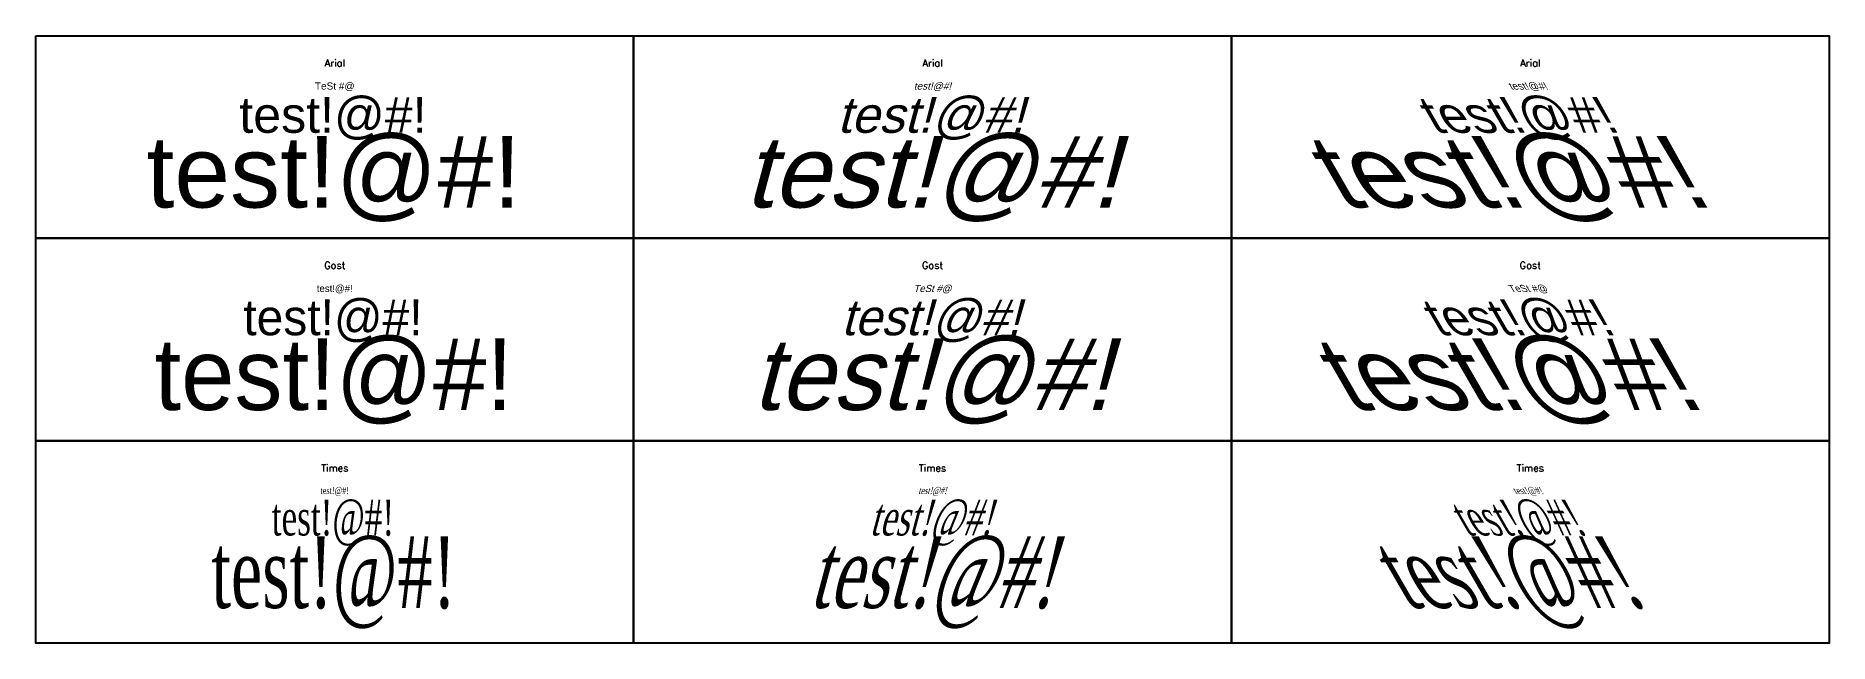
# Model space of a CAD drawing. Extents: x 168 to 668, y 550 to 720.
import ezdxf
from ezdxf.enums import TextEntityAlignment as Align

# ---------------------------------------------------------------- set-up
doc = ezdxf.new("R2010")
doc.units = 0
doc.styles.add('arial_ttf', font='ARIAL.TTF')
doc.styles.add('gost_ttf', font='OpenGostTypeB-Regular.ttf')
doc.styles.get("Standard").update_dxf_attribs({"font": 'romant.shx'})
doc.styles.add('times_ttf', font='times.ttf', dxfattribs={"width": 0.65, "oblique": 12, "height": 2.5})

msp = doc.modelspace()

# ---------------------------------------------------------------- linework, layer by layer
at = {"color": 1}
for points in [[(167.67, 719.86), (334.37, 719.86), (334.37, 663.35), (167.67, 663.35)], [(334.37, 719.86), (501.07, 719.86), (501.07, 663.35), (334.37, 663.35)], [(501.07, 719.86), (667.77, 719.86), (667.77, 663.35), (501.07, 663.35)], [(167.67, 663.35), (334.37, 663.35), (334.37, 606.85), (167.67, 606.85)], [(334.37, 663.35), (501.07, 663.35), (501.07, 606.85), (334.37, 606.85)], [(501.07, 663.35), (667.77, 663.35), (667.77, 606.85), (501.07, 606.85)], [(167.67, 606.85), (334.37, 606.85), (334.37, 550.34), (167.67, 550.34)], [(334.37, 606.85), (501.07, 606.85), (501.07, 550.34), (334.37, 550.34)], [(501.07, 606.85), (667.77, 606.85), (667.77, 550.34), (501.07, 550.34)]]:
    msp.add_lwpolyline(points, close=True, dxfattribs=at)

# ---------------------------------------------------------------- texts
at = {"color": 7, "lineweight": 0}
for s, p in [('Arial', (251.02, 712.31)), ('Arial', (417.72, 712.31)), ('Arial', (584.42, 712.31)), ('Gost', (251.02, 655.81)), ('Gost', (417.72, 655.81)), ('Gost', (584.42, 655.81)), ('Times', (251.02, 599.3)), ('Times', (417.72, 599.3)), ('Times', (584.42, 599.3))]:
    msp.add_text(s, height=2, dxfattribs=at).set_placement(p, align=Align.MIDDLE)
for s, style, p in [('TeSt #@', 'arial_ttf', (251.02, 705.7)), ('test!@#!', 'gost_ttf', (251.02, 649.2))]:
    msp.add_text(s, height=2, dxfattribs=dict(at, style=style)).set_placement(p, align=Align.MIDDLE)
for s, style, oblique, p in [('test!@#!', 'arial_ttf', 15, (417.72, 705.7)), ('test!@#!', 'arial_ttf', 330, (584.42, 705.7)), ('TeSt #@', 'gost_ttf', 15, (417.72, 649.2)), ('TeSt #@', 'gost_ttf', 330, (584.42, 649.2))]:
    msp.add_text(s, height=2, dxfattribs=dict(at, style=style, oblique=oblique)).set_placement(p, align=Align.MIDDLE)
for height, style, p in [(10, 'arial_ttf', (250.52, 697.05)), (20, 'arial_ttf', (250.74, 680.46)), (10, 'gost_ttf', (250.52, 640.55)), (20, 'gost_ttf', (250.74, 623.95))]:
    msp.add_text('test!@#!', height=height, dxfattribs=dict(style=style)).set_placement(p, align=Align.MIDDLE)
for height, style, oblique, p in [(10, 'arial_ttf', 15, (417.22, 697.05)), (10, 'arial_ttf', 330, (583.92, 697.05)), (20, 'arial_ttf', 15, (417.44, 680.46)), (20, 'arial_ttf', 330, (584.14, 680.46)), (10, 'gost_ttf', 15, (417.22, 640.55)), (10, 'gost_ttf', 330, (583.92, 640.55)), (20, 'gost_ttf', 15, (417.44, 623.95)), (20, 'gost_ttf', 330, (584.14, 623.95))]:
    msp.add_text('test!@#!', height=height, dxfattribs=dict(style=style, oblique=oblique)).set_placement(p, align=Align.MIDDLE)
at = {"style": 'times_ttf', "width": 0.65}
for height, p in [(10, (250.52, 584.04)), (20, (250.74, 567.45))]:
    msp.add_text('test!@#!', height=height, dxfattribs=at).set_placement(p, align=Align.MIDDLE)
at = {"color": 7, "lineweight": 0, "style": 'times_ttf', "width": 0.65}
msp.add_text('test!@#!', height=2, dxfattribs=at).set_placement((251.02, 592.69), align=Align.MIDDLE)
at = {"style": 'times_ttf', "width": 0.65}
for height, oblique, p in [(10, 15, (417.22, 584.04)), (10, 330, (583.92, 584.04)), (20, 15, (417.44, 567.45)), (20, 330, (584.14, 567.45))]:
    msp.add_text('test!@#!', height=height, dxfattribs=dict(at, oblique=oblique)).set_placement(p, align=Align.MIDDLE)
at = {"color": 7, "lineweight": 0, "style": 'times_ttf', "width": 0.65}
for oblique, p in [(15, (417.72, 592.69)), (330, (584.42, 592.69))]:
    msp.add_text('test!@#!', height=2, dxfattribs=dict(at, oblique=oblique)).set_placement(p, align=Align.MIDDLE)

doc.saveas('drawing.dxf')
